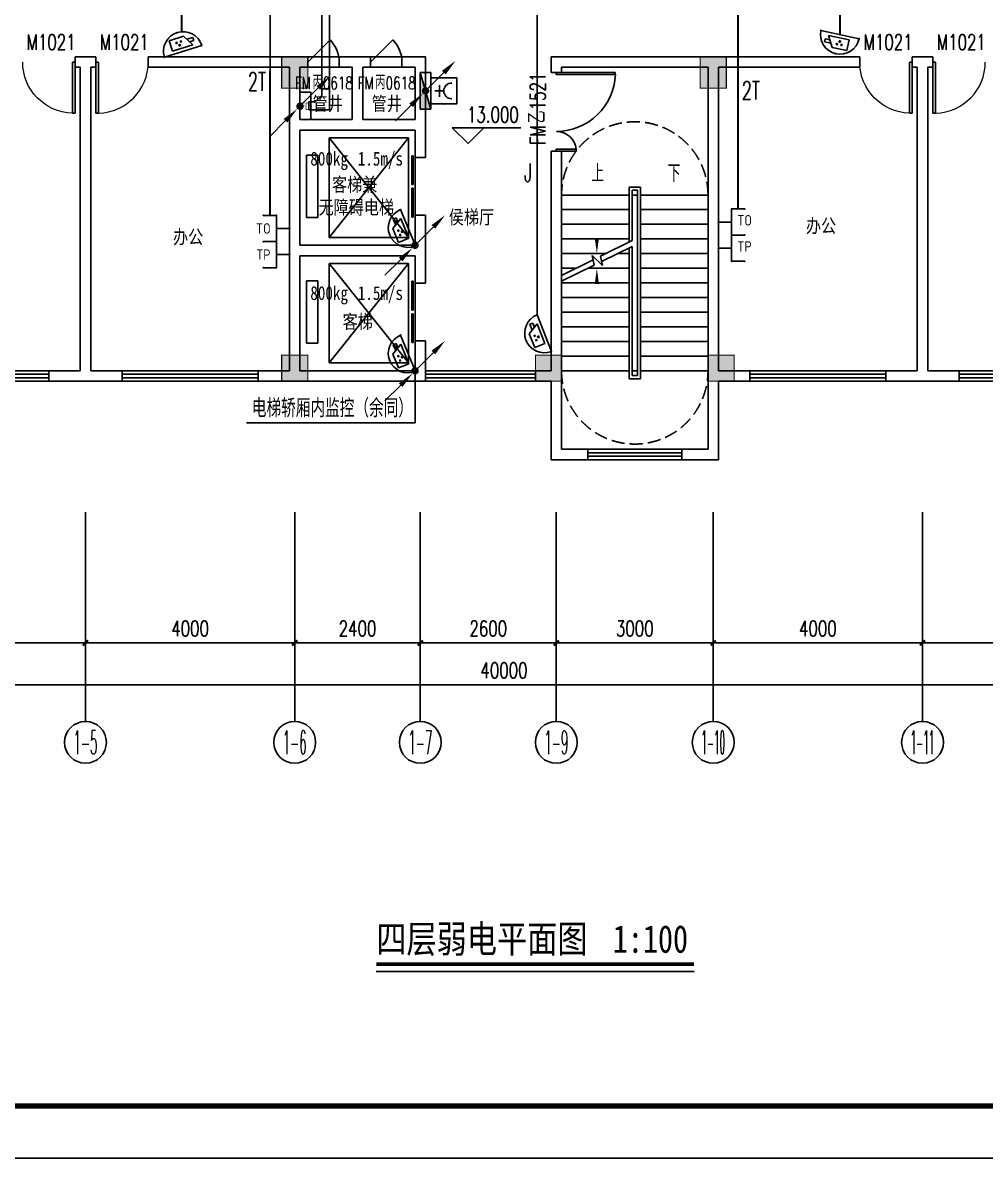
# Model space of a CAD drawing. Extents: x -6243262 to 3079315, y -2914302 to 172723.
# Drawn here: x -5650881 to -5632481, y -799772 to -778071 of the extents above; entities that cross this region are included whole.
import ezdxf
from ezdxf.enums import TextEntityAlignment as Align

# ---------------------------------------------------------------- set-up
doc = ezdxf.new("R2010")
doc.units = 0
doc.header["$LTSCALE"] = 1000
doc.linetypes.add('DASH', pattern=[0.35, 0.25, -0.1])
for name, color, linetype in [('0-柱网', 2, 'Continuous'), ('A-ANNO-IDEN', 3, 'Continuous'), ('A-DOOR', 141, 'Continuous'), ('A-FLOR-EVTR', 2, 'Continuous'), ('AXIS', 3, 'Continuous'), ('AXIS_TEXT', 7, 'Continuous'), ('CABLETRAY', 4, 'Continuous'), ('DIM_ELEV', 3, 'Continuous'), ('DIM_SYMB', 3, 'Continuous'), ('DOOR_FIRE', 4, 'Continuous'), ('DOOR_FIRE_TEXT', 7, 'Continuous'), ('EQUIP-安防', 3, 'Continuous'), ('EQUIP-消防', 3, 'Continuous'), ('EQUIP-通讯', 3, 'Continuous'), ('EQUIP_消火栓', 7, 'Continuous'), ('LWIRE', 4, 'Continuous'), ('PUB_TEXT', 7, 'Continuous'), ('PUB_TITLE', 4, 'Continuous'), ('STAIR', 2, 'Continuous'), ('TEL_LEAD', 3, 'Continuous'), ('TEL_TEXT', 7, 'Continuous'), ('WALL', 9, 'Continuous'), ('WINDOW', 4, 'Continuous'), ('WINDOW_TEXT', 7, 'Continuous'), ('WIRE-通讯', 4, 'Continuous')]:
    doc.layers.add(name, color=color, linetype=linetype)
doc.styles.add('-宋体', font='', dxfattribs={"width": 0.8})
doc.styles.add('_TCH_AXIS', font='COMPLEX', dxfattribs={"bigfont": 'GBCBIG'})
doc.styles.add('_TCH_DIM', font='SIMPLEX', dxfattribs={"bigfont": 'GBCBIG'})
doc.styles.add('_TCH_DIM_T3', font='SIMPLEX', dxfattribs={"width": 0.705882, "bigfont": 'GBCBIG'})
doc.styles.add('_TCH_WINDOW', font='SIMPLEX', dxfattribs={"height": 3.5, "bigfont": 'GBCBIG'})
doc.styles.add('_TEL_ATTDEF', font='gbenor', dxfattribs={"bigfont": 'gbcbig'})
doc.styles.add('_TEL_DIM', font='SIMPLEX', dxfattribs={"width": 0.8, "height": 3.5, "bigfont": 'HZTXT'})
doc.styles.add('COMPLEX', font='COMPLEX')
doc.styles.get("Standard").update_dxf_attribs({"font": 'gbenor.shx', "bigfont": 'gbcbig.shx'})
doc.styles.get('-宋体').set_extended_font_data('SimSun')
doc.dimstyles.new('_TCH_ARCH&&100', dxfattribs={"dimtxt": 297.5, "dimasz": 100, "dimexe": 250, "dimexo": 300, "dimgap": 126.25, "dimtad": 1, "dimdec": 0, "dimzin": 0, "dimdsep": 46, "dimtxsty": '_TCH_DIM_T3', "dimblk": 'ARCHTICK', "dimcen": 0.09, "dimclrt": 7, "dimazin": 2, "dimtfac": 1, "dimtdec": 0, "dimtix": 1, "dimtmove": 2, "dimatfit": 3, "dimfxl": 0, "dimtolj": 1, "dimtzin": 0, "dimarcsym": 0})

# ---------------------------------------------------------------- blocks, each defined once
blk = doc.blocks.new('1#柱网')
at = {"layer": '0-柱网'}
for points in [[(509855, 85967), (509855, 85367), (510355, 85367), (510355, 85967)], [(517855, 85967), (517855, 85367), (518355, 85367), (518355, 85967)], [(509855, 80267), (509855, 79767), (510355, 79767), (510355, 80267)], [(514705, 80267), (514705, 79767), (515205, 79767), (515205, 80267)], [(518005, 80267), (518005, 79767), (518505, 79767), (518505, 80267)]]:
    blk.add_hatch(color=0, dxfattribs=at).paths.add_polyline_path(points)
at = {"layer": '0-柱网', "color": 0, "const_width": 20}
for points in [[(509855, 85967), (509855, 85367), (510355, 85367), (510355, 85967), (509855, 85967)], [(517855, 85967), (517855, 85367), (518355, 85367), (518355, 85967), (517855, 85967)], [(509855, 80267), (509855, 79767), (510355, 79767), (510355, 80267), (509855, 80267)], [(514705, 80267), (514705, 79767), (515205, 79767), (515205, 80267), (514705, 80267)], [(518005, 80267), (518005, 79767), (518505, 79767), (518505, 80267), (518005, 80267)]]:
    blk.add_lwpolyline(points, dxfattribs=at)
blk = doc.blocks.new('$WINLIB2D$00000001')
at = {"color": 0}
for points in [[(-0.5, 0.5), (-0.5, -0.5)], [(-0.5, 0.5), (0.5, 0.5)], [(0.5, -0.5), (0.5, 0.5)], [(0.5, 0.1667), (-0.5, 0.1667)], [(0.5, -0.1667), (-0.5, -0.1667)], [(-0.5, -0.5), (0.5, -0.5)]]:
    blk.add_lwpolyline(points, dxfattribs=at)
blk = doc.blocks.new('$DorLib2D$00000001')
at = {"color": 0}
for p, q in [((0.45, 0.975), (0.5, 0.975)), ((0.45, 0), (0.45, 0.975)), ((0.5, 0), (0.5, 0.975)), ((0.5, 0), (0.45, 0))]:
    blk.add_line(p, q, dxfattribs=at)
at = {"color": 0, "lineweight": 13}
blk.add_arc((0.475, 0), 0.975, 91.4693, 180, dxfattribs=at)
blk = doc.blocks.new('$DORLIB2D$00000127')
at = {"color": 0}
for points in [[(-0.533, 0.795), (-0.533, 0.69)], [(-0.033, 0.795), (-0.533, 0.795)], [(-0.033, 0.795), (-0.033, 0.69)], [(0.533, 0.795), (0.033, 0.795)], [(0.033, 0.795), (0.033, 0.69)], [(0.533, 0.795), (0.533, 0.69)], [(-0.033, 0.69), (-0.533, 0.69)], [(0.533, 0.69), (0.033, 0.69)], [(0.5, 0.5), (-0.5, 0.5)]]:
    blk.add_lwpolyline(points, dxfattribs=at)
blk = doc.blocks.new('$DorLib2D$00000114')
at = {"color": 0}
blk.add_line((0.5, 0), (-0.207, 0.707), dxfattribs=at)
blk.add_arc((0.5, 0), 1, 135, 180, dxfattribs=at)
blk = doc.blocks.new('$DorLib2D$00000225')
at = {"color": 0}
for p, q in [((0.475, -0.001), (0.475, 0.752)), ((0.475, 0.752), (0.5, 0.752)), ((0.5, -0.001), (0.5, 0.752)), ((-0.5, 0), (-0.5, 0.252)), ((-0.475, 0.252), (-0.5, 0.252)), ((-0.475, 0), (-0.475, 0.252)), ((-0.475, 0), (-0.5, 0)), ((0.475, -0.001), (0.5, -0.001))]:
    blk.add_line(p, q, dxfattribs=at)
for centre, radius, start, end in [((0.505, -0.002), 0.755, 92.2493, 179.7238), ((-0.501, 0.003), 0.251, 359.7899, 84.0974)]:
    blk.add_arc(centre, radius, start, end, dxfattribs=at)
blk = doc.blocks.new('_ArchTick')
at = {"color": 0, "linetype": 'ByBlock', "const_width": 0.4}
blk.add_lwpolyline([(-0.5, -0.5), (0.5, 0.5)], dxfattribs=at)
blk = doc.blocks.new('*D153')
at = {"layer": 'AXIS', "color": 0, "lineweight": -2, "transparency": 16777216}
for p, q in [((1475895, -788352), (1475895, -791602)), ((1515895, -788352), (1515895, -791602)), ((1475895, -791352), (1515895, -791352))]:
    blk.add_line(p, q, dxfattribs=at)
at = {"layer": 'Defpoints', "color": 0, "transparency": 16777216}
for p in [(1475895, -788052), (1515895, -788052), (1515895, -791352)]:
    blk.add_point(p, dxfattribs=at)
at = {"layer": 'AXIS', "color": 0, "lineweight": -2, "transparency": 16777216, "xscale": 100, "yscale": 100, "zscale": 100, "rotation": 180}
blk.add_blockref('_ArchTick', (1475895, -791352), dxfattribs=at)
at = {"layer": 'AXIS', "color": 0, "lineweight": -2, "transparency": 16777216, "xscale": 100, "yscale": 100, "zscale": 100}
blk.add_blockref('_ArchTick', (1515895, -791352), dxfattribs=at)
at = {"layer": 'AXIS', "color": 7, "transparency": 16777216, "insert": (1495895, -791077), "char_height": 297.5, "attachment_point": 5, "style": '_TCH_DIM_T3'}
blk.add_mtext('\\A1;40000', dxfattribs=at)
blk = doc.blocks.new('*D156')
at = {"layer": 'AXIS', "color": 0, "lineweight": -2, "transparency": 16777216}
for p, q in [((1503895, -788352), (1503895, -790802)), ((1507895, -788352), (1507895, -790802)), ((1503895, -790552), (1507895, -790552))]:
    blk.add_line(p, q, dxfattribs=at)
at = {"layer": 'Defpoints', "color": 0, "transparency": 16777216}
for p in [(1503895, -788052), (1507895, -788052), (1507895, -790552)]:
    blk.add_point(p, dxfattribs=at)
at = {"layer": 'AXIS', "color": 0, "lineweight": -2, "transparency": 16777216, "xscale": 100, "yscale": 100, "zscale": 100, "rotation": 180}
blk.add_blockref('_ArchTick', (1503895, -790552), dxfattribs=at)
at = {"layer": 'AXIS', "color": 0, "lineweight": -2, "transparency": 16777216, "xscale": 100, "yscale": 100, "zscale": 100}
blk.add_blockref('_ArchTick', (1507895, -790552), dxfattribs=at)
at = {"layer": 'AXIS', "color": 7, "transparency": 16777216, "insert": (1505895, -790277), "char_height": 297.5, "attachment_point": 5, "style": '_TCH_DIM_T3'}
blk.add_mtext('\\A1;4000', dxfattribs=at)
blk = doc.blocks.new('*D157')
at = {"layer": 'AXIS', "color": 0, "lineweight": -2, "transparency": 16777216}
for p, q in [((1499895, -788352), (1499895, -790802)), ((1503895, -788352), (1503895, -790802)), ((1499895, -790552), (1503895, -790552))]:
    blk.add_line(p, q, dxfattribs=at)
at = {"layer": 'Defpoints', "color": 0, "transparency": 16777216}
for p in [(1499895, -788052), (1503895, -788052), (1503895, -790552)]:
    blk.add_point(p, dxfattribs=at)
at = {"layer": 'AXIS', "color": 0, "lineweight": -2, "transparency": 16777216, "xscale": 100, "yscale": 100, "zscale": 100, "rotation": 180}
blk.add_blockref('_ArchTick', (1499895, -790552), dxfattribs=at)
at = {"layer": 'AXIS', "color": 0, "lineweight": -2, "transparency": 16777216, "xscale": 100, "yscale": 100, "zscale": 100}
blk.add_blockref('_ArchTick', (1503895, -790552), dxfattribs=at)
at = {"layer": 'AXIS', "color": 7, "transparency": 16777216, "insert": (1501895, -790277), "char_height": 297.5, "attachment_point": 5, "style": '_TCH_DIM_T3'}
blk.add_mtext('\\A1;4000', dxfattribs=at)
blk = doc.blocks.new('*D158')
at = {"layer": 'AXIS', "color": 0, "lineweight": -2, "transparency": 16777216}
for p, q in [((1496895, -788352), (1496895, -790802)), ((1499895, -788352), (1499895, -790802)), ((1496895, -790552), (1499895, -790552))]:
    blk.add_line(p, q, dxfattribs=at)
at = {"layer": 'Defpoints', "color": 0, "transparency": 16777216}
for p in [(1496895, -788052), (1499895, -788052), (1499895, -790552)]:
    blk.add_point(p, dxfattribs=at)
at = {"layer": 'AXIS', "color": 0, "lineweight": -2, "transparency": 16777216, "xscale": 100, "yscale": 100, "zscale": 100, "rotation": 180}
blk.add_blockref('_ArchTick', (1496895, -790552), dxfattribs=at)
at = {"layer": 'AXIS', "color": 0, "lineweight": -2, "transparency": 16777216, "xscale": 100, "yscale": 100, "zscale": 100}
blk.add_blockref('_ArchTick', (1499895, -790552), dxfattribs=at)
at = {"layer": 'AXIS', "color": 7, "transparency": 16777216, "insert": (1498395, -790277), "char_height": 297.5, "attachment_point": 5, "style": '_TCH_DIM_T3'}
blk.add_mtext('\\A1;3000', dxfattribs=at)
blk = doc.blocks.new('*D159')
at = {"layer": 'AXIS', "color": 0, "lineweight": -2, "transparency": 16777216}
for p, q in [((1494295, -788352), (1494295, -790802)), ((1496895, -788352), (1496895, -790802)), ((1494295, -790552), (1496895, -790552))]:
    blk.add_line(p, q, dxfattribs=at)
at = {"layer": 'Defpoints', "color": 0, "transparency": 16777216}
for p in [(1494295, -788052), (1496895, -788052), (1496895, -790552)]:
    blk.add_point(p, dxfattribs=at)
at = {"layer": 'AXIS', "color": 0, "lineweight": -2, "transparency": 16777216, "xscale": 100, "yscale": 100, "zscale": 100, "rotation": 180}
blk.add_blockref('_ArchTick', (1494295, -790552), dxfattribs=at)
at = {"layer": 'AXIS', "color": 0, "lineweight": -2, "transparency": 16777216, "xscale": 100, "yscale": 100, "zscale": 100}
blk.add_blockref('_ArchTick', (1496895, -790552), dxfattribs=at)
at = {"layer": 'AXIS', "color": 7, "transparency": 16777216, "insert": (1495595, -790277), "char_height": 297.5, "attachment_point": 5, "style": '_TCH_DIM_T3'}
blk.add_mtext('\\A1;2600', dxfattribs=at)
blk = doc.blocks.new('*D160')
at = {"layer": 'AXIS', "color": 0, "lineweight": -2, "transparency": 16777216}
for p, q in [((1491895, -788352), (1491895, -790802)), ((1494295, -788352), (1494295, -790802)), ((1491895, -790552), (1494295, -790552))]:
    blk.add_line(p, q, dxfattribs=at)
at = {"layer": 'Defpoints', "color": 0, "transparency": 16777216}
for p in [(1491895, -788052), (1494295, -788052), (1494295, -790552)]:
    blk.add_point(p, dxfattribs=at)
at = {"layer": 'AXIS', "color": 0, "lineweight": -2, "transparency": 16777216, "xscale": 100, "yscale": 100, "zscale": 100, "rotation": 180}
blk.add_blockref('_ArchTick', (1491895, -790552), dxfattribs=at)
at = {"layer": 'AXIS', "color": 0, "lineweight": -2, "transparency": 16777216, "xscale": 100, "yscale": 100, "zscale": 100}
blk.add_blockref('_ArchTick', (1494295, -790552), dxfattribs=at)
at = {"layer": 'AXIS', "color": 7, "transparency": 16777216, "insert": (1493095, -790277), "char_height": 297.5, "attachment_point": 5, "style": '_TCH_DIM_T3'}
blk.add_mtext('\\A1;2400', dxfattribs=at)
blk = doc.blocks.new('*D161')
at = {"layer": 'AXIS', "color": 0, "lineweight": -2, "transparency": 16777216}
for p, q in [((1487895, -788352), (1487895, -790802)), ((1491895, -788352), (1491895, -790802)), ((1487895, -790552), (1491895, -790552))]:
    blk.add_line(p, q, dxfattribs=at)
at = {"layer": 'Defpoints', "color": 0, "transparency": 16777216}
for p in [(1487895, -788052), (1491895, -788052), (1491895, -790552)]:
    blk.add_point(p, dxfattribs=at)
at = {"layer": 'AXIS', "color": 0, "lineweight": -2, "transparency": 16777216, "xscale": 100, "yscale": 100, "zscale": 100, "rotation": 180}
blk.add_blockref('_ArchTick', (1487895, -790552), dxfattribs=at)
at = {"layer": 'AXIS', "color": 0, "lineweight": -2, "transparency": 16777216, "xscale": 100, "yscale": 100, "zscale": 100}
blk.add_blockref('_ArchTick', (1491895, -790552), dxfattribs=at)
at = {"layer": 'AXIS', "color": 7, "transparency": 16777216, "insert": (1489895, -790277), "char_height": 297.5, "attachment_point": 5, "style": '_TCH_DIM_T3'}
blk.add_mtext('\\A1;4000', dxfattribs=at)
blk = doc.blocks.new('*D162')
at = {"layer": 'AXIS', "color": 0, "lineweight": -2, "transparency": 16777216}
for p, q in [((1483895, -788352), (1483895, -790802)), ((1487895, -788352), (1487895, -790802)), ((1483895, -790552), (1487895, -790552))]:
    blk.add_line(p, q, dxfattribs=at)
at = {"layer": 'Defpoints', "color": 0, "transparency": 16777216}
for p in [(1483895, -788052), (1487895, -788052), (1487895, -790552)]:
    blk.add_point(p, dxfattribs=at)
at = {"layer": 'AXIS', "color": 0, "lineweight": -2, "transparency": 16777216, "xscale": 100, "yscale": 100, "zscale": 100, "rotation": 180}
blk.add_blockref('_ArchTick', (1483895, -790552), dxfattribs=at)
at = {"layer": 'AXIS', "color": 0, "lineweight": -2, "transparency": 16777216, "xscale": 100, "yscale": 100, "zscale": 100}
blk.add_blockref('_ArchTick', (1487895, -790552), dxfattribs=at)
at = {"layer": 'AXIS', "color": 7, "transparency": 16777216, "insert": (1485895, -790277), "char_height": 297.5, "attachment_point": 5, "style": '_TCH_DIM_T3'}
blk.add_mtext('\\A1;4000', dxfattribs=at)
blk = doc.blocks.new('_AXISO')
at = {"color": 0}
blk.add_circle((0, 0), 0.5, dxfattribs=at)
at = {"layer": 'AXIS_TEXT', "color": 0, "style": 'COMPLEX', "width": 1.041667}
blk.add_attdef('A', text='', height=0.56, dxfattribs=at).set_placement((-0.25, -0.28), (0.25, -0.28), align=Align.FIT)
blk = doc.blocks.new('$equip$00001847')
for p, q in [((-0.5, 0.499), (-0.5, 0.999)), ((0.5, 0.999), (0.5, 0.499)), ((0.5, 0.499), (-0.5, 0.499)), ((0, 0.5), (0, 0))]:
    blk.add_line(p, q)
for p in [(-0.5, 0.999), (0.5, 0.999), (-0.5, 0.499), (0.5, 0.499), (0, 0)]:
    blk.add_point(p)
at = {"color": 7, "style": '_TEL_DIM'}
blk.add_attdef('$TEXT$', text='', height=0.4, dxfattribs=at).set_placement((0, 0.999), align=Align.MIDDLE_CENTER)
at = {"color": 7, "style": '_TEL_DIM', "flags": 1}
blk.add_attdef('A', text='', height=0.00002, dxfattribs=at).set_placement((0, 0), align=Align.MIDDLE_CENTER)
blk = doc.blocks.new('$equip$00001867')
for p, q in [((-0.5, 0.499), (-0.5, 0.999)), ((0.5, 0.999), (0.5, 0.499)), ((0.5, 0.499), (-0.5, 0.499)), ((0, 0.5), (0, 0))]:
    blk.add_line(p, q)
for p in [(-0.5, 0.999), (0.5, 0.999), (-0.5, 0.499), (0.5, 0.499), (0, 0)]:
    blk.add_point(p)
at = {"color": 7, "style": '_TEL_DIM'}
blk.add_attdef('$TEXT$', text='', height=0.4, dxfattribs=at).set_placement((0, 0.999), align=Align.MIDDLE_CENTER)
at = {"color": 7, "style": '_TEL_DIM', "flags": 1}
blk.add_attdef('A', text='', height=0.00002, dxfattribs=at).set_placement((0, 0), align=Align.MIDDLE_CENTER)
blk = doc.blocks.new('$equip$00002353')
for p, q in [((0.75, 0), (-0.75, 0)), ((-0.517, -0.393), (-0.517, -0.273)), ((-0.517, -0.273), (-0.341, -0.273)), ((-0.517, -0.393), (-0.273, -0.393)), ((-0.427, -0.123), (0.383, -0.123)), ((-0.427, -0.123), (-0.187, -0.543)), ((0.383, -0.123), (0.383, -0.543)), ((0.383, -0.543), (-0.187, -0.543))]:
    blk.add_line(p, q)
at = {"const_width": 0.04}
for points in [[(-0.75, 0), (-0.779, 0)], [(0.75, 0), (0.779, 0)]]:
    blk.add_lwpolyline(points, dxfattribs=at)
blk.add_lwpolyline([(0.75, 0, -1), (-0.75, 0), (0.75, 0), (0.75, 0, -1), (-0.75, 0, -1.517539)], format="xyb", dxfattribs=at)
for centre, radius in [((-0.038, -0.38), 0.024), ((0.052, -0.26), 0.03), ((0.142, -0.38), 0.024)]:
    blk.add_circle(centre, radius)
blk.add_arc((0, 0), 0.75, 180, 0)
for p in [(-0.75, 0), (0, 0), (0.75, 0), (0, -0.75)]:
    blk.add_point(p)
for points in [[(-0.059, -0.368), (-0.017, -0.368), (-0.062, -0.38), (-0.014, -0.38)], [(-0.059, -0.392), (-0.017, -0.392), (-0.062, -0.38), (-0.014, -0.38)], [(-0.05, -0.359), (-0.026, -0.359), (-0.059, -0.368), (-0.017, -0.368)], [(-0.05, -0.401), (-0.026, -0.401), (-0.059, -0.392), (-0.017, -0.392)], [(-0.038, -0.356), (-0.038, -0.356), (-0.05, -0.359), (-0.026, -0.359)], [(-0.038, -0.404), (-0.038, -0.404), (-0.05, -0.401), (-0.026, -0.401)], [(0.026, -0.245), (0.078, -0.245), (0.022, -0.26), (0.082, -0.26)], [(0.026, -0.275), (0.078, -0.275), (0.022, -0.26), (0.082, -0.26)], [(0.037, -0.234), (0.067, -0.234), (0.026, -0.245), (0.078, -0.245)], [(0.037, -0.286), (0.067, -0.286), (0.026, -0.275), (0.078, -0.275)], [(0.052, -0.23), (0.052, -0.23), (0.037, -0.234), (0.067, -0.234)], [(0.052, -0.29), (0.052, -0.29), (0.037, -0.286), (0.067, -0.286)], [(0.121, -0.368), (0.163, -0.368), (0.118, -0.38), (0.166, -0.38)], [(0.121, -0.392), (0.163, -0.392), (0.118, -0.38), (0.166, -0.38)], [(0.13, -0.359), (0.154, -0.359), (0.121, -0.368), (0.163, -0.368)], [(0.13, -0.401), (0.154, -0.401), (0.121, -0.392), (0.163, -0.392)], [(0.142, -0.356), (0.142, -0.356), (0.13, -0.359), (0.154, -0.359)], [(0.142, -0.404), (0.142, -0.404), (0.13, -0.401), (0.154, -0.401)]]:
    blk.add_solid(points)
at = {"color": 7, "style": '_TEL_DIM', "flags": 1}
blk.add_attdef('A', text='', height=0.00002, dxfattribs=at).set_placement((0, 0), align=Align.MIDDLE_CENTER)
blk = doc.blocks.new('$equip$00002555')
for p, q in [((-0.75, 0.3), (-0.75, -0.3)), ((0.75, 0.3), (-0.75, 0.3)), ((0.75, -0.3), (0.75, 0.3)), ((-0.75, -0.3), (0.75, -0.3))]:
    blk.add_line(p, q)
at = {"const_width": 0.04}
blk.add_lwpolyline([(-0.75, 0.3), (-0.75, -0.3), (0.75, -0.3), (0.75, 0.3), (-0.75, 0.3), (-0.75, -0.3)], dxfattribs=at)
for p in [(-0.75, 0), (0, 0.3), (0.75, 0), (0, -0.3)]:
    blk.add_point(p)
at = {"color": 7, "style": '_TEL_DIM'}
blk.add_attdef('$TEXT$', text='', height=0.4, dxfattribs=at).set_placement((-0.018, 0.002), align=Align.MIDDLE_CENTER)
at = {"color": 7, "style": '_TEL_DIM', "flags": 1}
blk.add_attdef('A', text='', height=0.00002, dxfattribs=at).set_placement((0, 0), align=Align.MIDDLE_CENTER)
blk = doc.blocks.new('$TelecSys$00000079')
for p, q in [((0.7, 0.7), (0, 0)), ((0.104, 0.104), (0.104, 0.104)), ((-0.104, -0.104), (-0.104, -0.104))]:
    blk.add_line(p, q)
at = {"const_width": 0.142}
blk.add_lwpolyline([(-0.071, 0, 1), (0.071, 0, 1)], format="xyb", close=True, dxfattribs=at)
blk.add_solid([(0.63, 0.77), (0.77, 0.63), (1.15, 1.15)])
at = {"width": 0.8, "flags": 9}
blk.add_attdef('A', (0, 0), '', height=0.00002, dxfattribs=at)
blk = doc.blocks.new('$TelecSys$00000081')
for p, q in [((0.104, 0.104), (0.104, 0.104)), ((-0.104, -0.104), (-0.104, -0.104)), ((-1.15, -1.15), (-0.55, -0.55))]:
    blk.add_line(p, q)
at = {"const_width": 0.142}
blk.add_lwpolyline([(0.071, 0, 1), (-0.071, 0, 1)], format="xyb", close=True, dxfattribs=at)
blk.add_solid([(-0.62, -0.48), (-0.48, -0.62), (-0.1, -0.1)])
at = {"width": 0.8, "flags": 9}
blk.add_attdef('A', (0, 0), '', height=0.00002, rotation=180, dxfattribs=at)
blk = doc.blocks.new('$equip$00002656')
for p, q in [((-0.5, 1), (-0.5, 0)), ((0.5, 1), (-0.5, 1)), ((0.5, 0), (0.5, 1)), ((0, 0.5), (0, 0.15)), ((-0.5, 0), (0.5, 0)), ((-0.219, 0.331), (0.222, 0.331))]:
    blk.add_line(p, q)
at = {"const_width": 0.04}
blk.add_lwpolyline([(-0.5, 1), (0.5, 1), (0.5, 0), (-0.5, 0), (-0.5, 1), (0.5, 1)], dxfattribs=at)
blk.add_arc((0, 0.8), 0.3, 180, 0)
for p in [(0, 1), (-0.5, 0.5), (0.5, 0.5), (0, 0)]:
    blk.add_point(p)
at = {"color": 7, "flags": 1}
for tag, height, p in [('B', 0.4, (0.762, 0.292)), ('A', 0.00002, (0, 0))]:
    blk.add_attdef(tag, text='', height=height, dxfattribs=at).set_placement(p, align=Align.MIDDLE_CENTER)
blk = doc.blocks.new('$TwtSys$00000434')
for p, q in [((-0.5, 0.5), (-0.5, -0.5)), ((-0.5, -0.5), (0.5, 0.5)), ((0.5, 0.5), (-0.5, 0.5)), ((0.5, -0.5), (0.5, 0.5)), ((-0.5, -0.5), (0.5, -0.5))]:
    blk.add_line(p, q)
blk.add_solid([(0.5, -0.5), (0.5, 0.5), (-0.5, -0.5)])
blk = doc.blocks.new('44')
at = {"color": 8, "linetype": 'DASH'}
for centre, start, end in [((1498395.1, -781992.2), 359.99993, 180.00007), ((1498395.1, -785352.2), 179.99993, 0.00007)]:
    blk.add_arc(centre, 1400, start, end, dxfattribs=at)
at = {"layer": 'A-FLOR-EVTR', "color": 8, "ltscale": 0.5}
for p, q in [((1494070.1, -780902.2), (1492550.1, -780902.2)), ((1492550.1, -780902.2), (1492550.1, -782802.2)), ((1492550.1, -782802.2), (1494070.1, -780902.2)), ((1494070.1, -782802.2), (1492550.1, -780902.2)), ((1494070.1, -782802.2), (1494070.1, -780902.2)), ((1492335.1, -781232.2), (1492120.1, -781232.2)), ((1492120.1, -781232.2), (1492120.1, -782422.2)), ((1492335.1, -782422.2), (1492335.1, -781232.2)), ((1492120.1, -782422.2), (1492335.1, -782422.2)), ((1492550.1, -782802.2), (1494070.1, -782802.2)), ((1494070.1, -783302.2), (1492550.1, -783302.2)), ((1492550.1, -783302.2), (1492550.1, -785202.2)), ((1492550.1, -785202.2), (1494070.1, -783302.2)), ((1494070.1, -785202.2), (1492550.1, -783302.2)), ((1494070.1, -785202.2), (1494070.1, -783302.2)), ((1492335.1, -783632.2), (1492120.1, -783632.2)), ((1492120.1, -783632.2), (1492120.1, -784822.2)), ((1492335.1, -784822.2), (1492335.1, -783632.2)), ((1492120.1, -784822.2), (1492335.1, -784822.2)), ((1492550.1, -785202.2), (1494070.1, -785202.2))]:
    blk.add_line(p, q, dxfattribs=at)
at = {"layer": 'AXIS', "color": 8}
for p, q in [((1487895.1, -788052.2), (1487895.1, -792052.2)), ((1491895.1, -788052.2), (1491895.1, -792052.2)), ((1494295.1, -788052.2), (1494295.1, -792052.2)), ((1496895.1, -788052.2), (1496895.1, -792052.2)), ((1499895.1, -788052.2), (1499895.1, -792052.2)), ((1503895.1, -788052.2), (1503895.1, -792052.2))]:
    blk.add_line(p, q, dxfattribs=at)
at = {"layer": 'DIM_ELEV', "color": 8}
for p, q in [((1495207.5, -781010.6), (1494907.5, -780710.6)), ((1494907.5, -780710.6), (1496217.3, -780710.6)), ((1495207.5, -781010.6), (1495507.5, -780710.6))]:
    blk.add_line(p, q, dxfattribs=at)
at = {"layer": 'DIM_SYMB', "color": 8}
for points in [[(1497670.1, -781852.2, 0, 0, 0), (1497670.1, -783112.2, 0, 80, 0), (1497670.1, -782812.2, 0, 0, 0)], [(1499120.1, -781852.2, 0, 0, 0), (1499120.1, -786102.2, 0, 0, 0), (1497670.1, -786102.2, 0, 0, 0), (1497670.1, -783392.2, 0, 80, 0), (1497670.1, -783692.2, 0, 0, 0)]]:
    blk.add_lwpolyline(points, format="xyseb", dxfattribs=at)
at = {"layer": 'STAIR', "color": 8}
for p, q in [((1498505.1, -781842.2), (1498285.1, -781842.2)), ((1498285.1, -781842.2), (1498285.1, -782893.9)), ((1498445.1, -781902.2), (1498345.1, -781902.2)), ((1498345.1, -781902.2), (1498345.1, -782864.4)), ((1498445.1, -785442.2), (1498445.1, -781902.2)), ((1498505.1, -785502.2), (1498505.1, -781842.2)), ((1496995.1, -781992.2), (1496995.1, -783528.5)), ((1498285.1, -781992.2), (1496995.1, -781992.2)), ((1498345.1, -781992.2), (1498345.1, -782864.4)), ((1498345.1, -781992.2), (1498445.1, -781992.2)), ((1498445.1, -785352.2), (1498445.1, -781992.2)), ((1498505.1, -781992.2), (1499795.1, -781992.2)), ((1499795.1, -785352.2), (1499795.1, -781992.2)), ((1498285.1, -782272.2), (1496995.1, -782272.2)), ((1498505.1, -782272.2), (1499795.1, -782272.2)), ((1498285.1, -782552.2), (1496995.1, -782552.2)), ((1498505.1, -782552.2), (1499795.1, -782552.2)), ((1498285.1, -782832.2), (1496995.1, -782832.2)), ((1498345.1, -782864.4), (1497740.7, -783161.8)), ((1498345.1, -782975.9), (1497760.8, -783263.3)), ((1498345.1, -782975.9), (1498345.1, -785352.2)), ((1498345.1, -782975.9), (1498345.1, -785442.2)), ((1498505.1, -782832.2), (1499795.1, -782832.2)), ((1497841.4, -783112.2), (1496995.1, -783112.2)), ((1497775.3, -783336.8), (1497581.2, -783150.6)), ((1497581.2, -783150.6), (1497617.5, -783333.8)), ((1497740.7, -783161.8), (1497775.3, -783336.8)), ((1498285.1, -783112.2), (1498068, -783112.2)), ((1498285.1, -783005.4), (1498285.1, -785502.2)), ((1498505.1, -783112.2), (1499795.1, -783112.2)), ((1497597.4, -783232.3), (1496995.1, -783528.5)), ((1497617.5, -783333.8), (1496995.1, -783640)), ((1497272.3, -783392.2), (1496995.1, -783392.2)), ((1498285.1, -783392.2), (1497498.8, -783392.2)), ((1498505.1, -783392.2), (1499795.1, -783392.2)), ((1496995.1, -783640), (1496995.1, -785352.2)), ((1498285.1, -783672.2), (1496995.1, -783672.2)), ((1498505.1, -783672.2), (1499795.1, -783672.2)), ((1498285.1, -783952.2), (1496995.1, -783952.2)), ((1498505.1, -783952.2), (1499795.1, -783952.2)), ((1498285.1, -784232.2), (1496995.1, -784232.2)), ((1498505.1, -784232.2), (1499795.1, -784232.2)), ((1498285.1, -784512.2), (1496995.1, -784512.2)), ((1498505.1, -784512.2), (1499795.1, -784512.2)), ((1498285.1, -784792.2), (1496995.1, -784792.2)), ((1498505.1, -784792.2), (1499795.1, -784792.2)), ((1498285.1, -785072.2), (1496995.1, -785072.2)), ((1498505.1, -785072.2), (1499795.1, -785072.2)), ((1498285.1, -785352.2), (1496995.1, -785352.2)), ((1496995.1, -785352.2), (1496995.1, -786852.2)), ((1498285.1, -785352.2), (1496995.1, -785352.2)), ((1498445.1, -785352.2), (1498345.1, -785352.2)), ((1498505.1, -785352.2), (1499795.1, -785352.2)), ((1499795.1, -785352.2), (1498505.1, -785352.2)), ((1499795.1, -786852.2), (1499795.1, -785352.2)), ((1498285.1, -785502.2), (1498505.1, -785502.2)), ((1498345.1, -785442.2), (1498445.1, -785442.2)), ((1496995.1, -786852.2), (1499795.1, -786852.2))]:
    blk.add_line(p, q, dxfattribs=at)
at = {"layer": 'WALL', "color": 8}
for p, q in [((1487895.1, -779352.2), (1487695.1, -779352.2)), ((1487695.1, -779352.2), (1487695.1, -779552.2)), ((1488095.1, -779352.2), (1487895.1, -779352.2)), ((1488095.1, -779552.2), (1488095.1, -779352.2)), ((1491895.1, -779352.2), (1489095.1, -779352.2)), ((1489095.1, -779352.2), (1489095.1, -779552.2)), ((1492145.1, -779352.2), (1491895.1, -779352.2)), ((1492145.1, -779552.2), (1492145.1, -779352.2)), ((1493095.1, -779352.2), (1492745.1, -779352.2)), ((1492745.1, -779352.2), (1492745.1, -779552.2)), ((1493345.1, -779352.2), (1493095.1, -779352.2)), ((1493345.1, -779552.2), (1493345.1, -779352.2)), ((1494395.1, -779352.2), (1493945.1, -779352.2)), ((1493945.1, -779352.2), (1493945.1, -779552.2)), ((1494395.1, -780652.2), (1494395.1, -779352.2)), ((1499895.1, -779352.2), (1496795.1, -779352.2)), ((1496795.1, -779352.2), (1496795.1, -779652.2)), ((1502695.1, -779352.2), (1499895.1, -779352.2)), ((1502695.1, -779552.2), (1502695.1, -779352.2)), ((1503895.1, -779352.2), (1503695.1, -779352.2)), ((1503695.1, -779352.2), (1503695.1, -779552.2)), ((1504095.1, -779352.2), (1503895.1, -779352.2)), ((1504095.1, -779552.2), (1504095.1, -779352.2)), ((1487695.1, -779552.2), (1487795.1, -779552.2)), ((1487795.1, -785352.2), (1487795.1, -779552.2)), ((1487995.1, -785352.2), (1487995.1, -779552.2)), ((1487995.1, -779552.2), (1488095.1, -779552.2)), ((1489095.1, -779552.2), (1491795.1, -779552.2)), ((1491795.1, -780652.2), (1491795.1, -779552.2)), ((1491995.1, -780552.2), (1491995.1, -779552.2)), ((1491995.1, -779552.2), (1492145.1, -779552.2)), ((1492745.1, -779552.2), (1492995.1, -779552.2)), ((1492995.1, -780552.2), (1492995.1, -779552.2)), ((1493195.1, -779552.2), (1493345.1, -779552.2)), ((1493195.1, -780552.2), (1493195.1, -779552.2)), ((1493945.1, -779552.2), (1494195.1, -779552.2)), ((1494195.1, -780552.2), (1494195.1, -779552.2)), ((1496795.1, -779652.2), (1496995.1, -779652.2)), ((1499795.1, -779552.2), (1496995.1, -779552.2)), ((1496995.1, -779652.2), (1496995.1, -779552.2)), ((1499795.1, -785452.2), (1499795.1, -779552.2)), ((1499995.1, -779552.2), (1502695.1, -779552.2)), ((1499995.1, -785352.2), (1499995.1, -779552.2)), ((1503695.1, -779552.2), (1503795.1, -779552.2)), ((1503795.1, -785352.2), (1503795.1, -779552.2)), ((1503995.1, -785352.2), (1503995.1, -779552.2)), ((1503995.1, -779552.2), (1504095.1, -779552.2)), ((1492995.1, -780552.2), (1491995.1, -780552.2)), ((1494195.1, -780552.2), (1493195.1, -780552.2)), ((1491795.1, -783052.2), (1491795.1, -780652.2)), ((1491995.1, -782952.2), (1491995.1, -780752.2)), ((1493095.1, -780752.2), (1491995.1, -780752.2)), ((1494195.1, -780752.2), (1493095.1, -780752.2)), ((1494195.1, -780752.2), (1494195.1, -781277.2)), ((1494395.1, -781277.2), (1494395.1, -780652.2)), ((1496995.1, -781152.2), (1496795.1, -781152.2)), ((1496795.1, -781152.2), (1496795.1, -785352.2)), ((1496995.1, -785452.2), (1496995.1, -781152.2)), ((1494195.1, -781277.2), (1494395.1, -781277.2)), ((1494395.1, -782377.2), (1494195.1, -782377.2)), ((1494195.1, -782377.2), (1494195.1, -782952.2)), ((1494395.1, -783052.2), (1494395.1, -782377.2)), ((1494195.1, -782952.2), (1491995.1, -782952.2)), ((1491795.1, -785352.2), (1491795.1, -783052.2)), ((1491995.1, -785352.2), (1491995.1, -783152.2)), ((1494195.1, -783152.2), (1491995.1, -783152.2)), ((1494195.1, -783152.2), (1494195.1, -783677.2)), ((1494395.1, -783677.2), (1494395.1, -783052.2)), ((1494195.1, -783677.2), (1494395.1, -783677.2)), ((1494395.1, -784777.2), (1494195.1, -784777.2)), ((1494195.1, -784777.2), (1494195.1, -785352.2)), ((1494395.1, -785352.2), (1494395.1, -784777.2)), ((1487795.1, -785352.2), (1487195.1, -785352.2)), ((1487195.1, -785352.2), (1487195.1, -785552.2)), ((1488595.1, -785352.2), (1487995.1, -785352.2)), ((1488595.1, -785552.2), (1488595.1, -785352.2)), ((1491795.1, -785352.2), (1491195.1, -785352.2)), ((1491195.1, -785352.2), (1491195.1, -785552.2)), ((1494195.1, -785352.2), (1491995.1, -785352.2)), ((1494395.1, -785552.2), (1494395.1, -785352.2)), ((1496795.1, -785352.2), (1496495.1, -785352.2)), ((1496495.1, -785352.2), (1496495.1, -785552.2)), ((1500595.1, -785352.2), (1499995.1, -785352.2)), ((1500595.1, -785552.2), (1500595.1, -785352.2)), ((1503795.1, -785352.2), (1503195.1, -785352.2)), ((1503195.1, -785352.2), (1503195.1, -785552.2)), ((1504595.1, -785352.2), (1503995.1, -785352.2)), ((1504595.1, -785552.2), (1504595.1, -785352.2)), ((1487195.1, -785552.2), (1487895.1, -785552.2)), ((1487895.1, -785552.2), (1488595.1, -785552.2)), ((1491195.1, -785552.2), (1491895.1, -785552.2)), ((1494295.1, -785552.2), (1491895.1, -785552.2)), ((1494295.1, -785552.2), (1494395.1, -785552.2)), ((1496495.1, -785552.2), (1496795.1, -785552.2)), ((1496795.1, -787052.2), (1496795.1, -785552.2)), ((1496995.1, -786852.2), (1496995.1, -785452.2)), ((1499795.1, -786852.2), (1499795.1, -785452.2)), ((1499995.1, -785552.2), (1500595.1, -785552.2)), ((1499995.1, -787052.2), (1499995.1, -785552.2)), ((1503195.1, -785552.2), (1503895.1, -785552.2)), ((1503895.1, -785552.2), (1504595.1, -785552.2)), ((1497495.1, -786852.2), (1496995.1, -786852.2)), ((1497495.1, -787052.2), (1497495.1, -786852.2)), ((1499795.1, -786852.2), (1499295.1, -786852.2)), ((1499295.1, -786852.2), (1499295.1, -787052.2)), ((1496795.1, -787052.2), (1497495.1, -787052.2)), ((1499295.1, -787052.2), (1499995.1, -787052.2))]:
    blk.add_line(p, q, dxfattribs=at)
at = {"layer": 'WINDOW', "color": 8}
for p, q in [((1492745.1, -779352.2), (1492145.1, -779352.2)), ((1493945.1, -779352.2), (1493345.1, -779352.2)), ((1492745.1, -779552.2), (1492145.1, -779552.2)), ((1493945.1, -779552.2), (1493345.1, -779552.2))]:
    blk.add_line(p, q, dxfattribs=at)
at = {"layer": '0-柱网', "color": 8}
blk.add_blockref('1#柱网', (981790.1, -865319.4), dxfattribs=at)
at = {"layer": 'A-DOOR', "color": 8, "xscale": 1100, "yscale": 200, "zscale": 200, "rotation": 90}
for p in [(1494295.1, -781827.2), (1494295.1, -784227.2)]:
    blk.add_blockref('$DORLIB2D$00000127', p, dxfattribs=at)
at = {"layer": 'AXIS', "color": 8}
ref = blk.add_blockref('_AXISO', (1487895.1, -792452.2), dxfattribs=dict(at, xscale=800, yscale=800, zscale=800))
ref.add_attrib('A', '1-5', dxfattribs={"layer": 'AXIS_TEXT', "color": 8, "height": 452.55, "style": '_TCH_AXIS', "width": 0.381818}).set_placement((1487668.8, -792678.5), (1488121.4, -792678.5), align=Align.FIT)
ref = blk.add_blockref('_AXISO', (1491895.1, -792452.2), dxfattribs=dict(at, xscale=800, yscale=800, zscale=800))
ref.add_attrib('A', '1-6', dxfattribs={"layer": 'AXIS_TEXT', "color": 8, "height": 452.55, "style": '_TCH_AXIS', "width": 0.381818}).set_placement((1491668.8, -792678.5), (1492121.4, -792678.5), align=Align.FIT)
ref = blk.add_blockref('_AXISO', (1494295.1, -792452.2), dxfattribs=dict(at, xscale=800, yscale=800, zscale=800))
ref.add_attrib('A', '1-7', dxfattribs={"layer": 'AXIS_TEXT', "color": 8, "height": 452.55, "style": '_TCH_AXIS', "width": 0.381818}).set_placement((1494068.8, -792678.5), (1494521.4, -792678.5), align=Align.FIT)
ref = blk.add_blockref('_AXISO', (1496895.1, -792452.2), dxfattribs=dict(at, xscale=800, yscale=800, zscale=800))
ref.add_attrib('A', '1-9', dxfattribs={"layer": 'AXIS_TEXT', "color": 8, "height": 452.55, "style": '_TCH_AXIS', "width": 0.381818}).set_placement((1496668.8, -792678.5), (1497121.4, -792678.5), align=Align.FIT)
ref = blk.add_blockref('_AXISO', (1499895.1, -792452.2), dxfattribs=dict(at, xscale=800, yscale=800, zscale=800))
ref.add_attrib('A', '1-10', dxfattribs={"layer": 'AXIS_TEXT', "color": 8, "height": 452.55, "style": '_TCH_AXIS', "width": 0.3}).set_placement((1499668.8, -792678.5), (1500121.4, -792678.5), align=Align.FIT)
ref = blk.add_blockref('_AXISO', (1503895.1, -792452.2), dxfattribs=dict(at, xscale=800, yscale=800, zscale=800))
ref.add_attrib('A', '1-11', dxfattribs={"layer": 'AXIS_TEXT', "color": 8, "height": 452.55, "style": '_TCH_AXIS', "width": 0.323077}).set_placement((1503668.8, -792678.5), (1504121.4, -792678.5), align=Align.FIT)
at = {"layer": 'DOOR_FIRE', "color": 8, "xscale": 1500, "yscale": -1500, "zscale": 200, "rotation": 90}
blk.add_blockref('$DorLib2D$00000225', (1496895.1, -780402.2), dxfattribs=at)
at = {"layer": 'WINDOW', "color": 8}
ref = blk.add_blockref('$DorLib2D$00000001', (1487195.1, -779452.2), dxfattribs=dict(at, xscale=-1000, yscale=1000, zscale=-1000, rotation=180))
ref.add_attrib('A', 'M1021', (1486770.1, -779221), dxfattribs={"layer": 'WINDOW_TEXT', "color": 8, "height": 297.5, "style": '_TCH_WINDOW', "width": 0.705882})
ref = blk.add_blockref('$DorLib2D$00000001', (1488595.1, -779452.2), dxfattribs=dict(at, xscale=1000, yscale=1000, zscale=1000, rotation=180))
ref.add_attrib('A', 'M1021', (1488170.1, -779221), dxfattribs={"layer": 'WINDOW_TEXT', "color": 8, "height": 297.5, "style": '_TCH_WINDOW', "width": 0.705882})
at = {"layer": 'WINDOW', "color": 8, "rotation": 180}
for name, p, xscale, yscale, zscale in [('$DorLib2D$00000114', (1492445.1, -779452.2), 600, -600, 600), ('$DorLib2D$00000114', (1493645.1, -779452.2), 600, -600, 600), ('$WINLIB2D$00000001', (1485895.1, -785452.2), -2600, -200, -2600), ('$WINLIB2D$00000001', (1489895.1, -785452.2), -2600, -200, -2600), ('$WINLIB2D$00000001', (1495445.1, -785452.2), -2099.999999992895, 200, -2099.999999992895), ('$WINLIB2D$00000001', (1501895.1, -785452.2), -2600, -200, -2600), ('$WINLIB2D$00000001', (1505895.1, -785452.2), -2600, 200, -2600), ('$WINLIB2D$00000001', (1498395.1, -786952.2), -1800, 200, -1800)]:
    blk.add_blockref(name, p, dxfattribs=dict(at, xscale=xscale, yscale=yscale, zscale=zscale))
at = {"layer": 'WINDOW', "color": 8}
ref = blk.add_blockref('$DorLib2D$00000001', (1503195.1, -779452.2), dxfattribs=dict(at, xscale=-1000, yscale=1000, zscale=-1000, rotation=180))
ref.add_attrib('A', 'M1021', (1502770.1, -779221), dxfattribs={"layer": 'WINDOW_TEXT', "color": 8, "height": 297.5, "style": '_TCH_WINDOW', "width": 0.705882})
ref = blk.add_blockref('$DorLib2D$00000001', (1504595.1, -779452.2), dxfattribs=dict(at, xscale=1000, yscale=1000, zscale=1000, rotation=180))
ref.add_attrib('A', 'M1021', (1504170.1, -779221), dxfattribs={"layer": 'WINDOW_TEXT', "color": 8, "height": 297.5, "style": '_TCH_WINDOW', "width": 0.705882})
at = {"layer": 'DIM_ELEV', "color": 7, "style": '_TCH_DIM', "width": 0.705882}
blk.add_text('13.000', height=297.5, dxfattribs=at).set_placement((1495187.3, -780605.6))
at = {"layer": 'DIM_SYMB', "color": 7, "style": '_TCH_DIM'}
for s, p in [('上', (1497565.9, -781747.2)), ('下', (1499025.2, -781747.2))]:
    blk.add_text(s, height=337.6, dxfattribs=at).set_placement(p)
at = {"layer": 'DOOR_FIRE_TEXT', "color": 8, "style": '_TCH_WINDOW', "width": 0.705882}
for s, p in [('1521', (1496690.2, -780374.3)), ('FM', (1496690.2, -781040.1))]:
    blk.add_text(s, height=297.5, rotation=90, dxfattribs=at).set_placement(p)
at = {"layer": 'DOOR_FIRE_TEXT', "color": 8, "style": '_TCH_WINDOW'}
blk.add_text('乙', height=337.6, rotation=90, dxfattribs=at).set_placement((1496690.2, -780620.1))
at = {"layer": 'PUB_TEXT', "color": 8, "style": '-宋体', "width": 0.8}
for s, p in [('管井', (1492236.9, -780378.9)), ('管井', (1493366, -780378.9)), ('800kg', (1492193.5, -781429.9)), ('1.5m/s', (1493100.9, -781429.9)), ('客梯兼', (1492608.2, -781923.8)), ('无障碍电梯', (1492350.9, -782361.1)), ('侯梯厅', (1494840.6, -782546.7)), ('办公', (1501667.3, -782713.5)), ('办公', (1489569.5, -782926.1)), ('800kg', (1492193.5, -783997.9)), ('1.5m/s', (1493100.9, -783997.9)), ('客梯', (1492810.3, -784544.1))]:
    blk.add_text(s, height=264.35, dxfattribs=at).set_placement(p)
at = {"layer": 'WINDOW_TEXT', "color": 8, "style": '_TCH_WINDOW'}
for p in [(1492234.8, -779972.1), (1493434.8, -779972.1)]:
    blk.add_text('丙', height=270.1, dxfattribs=at).set_placement(p)
at = {"layer": 'WINDOW_TEXT', "color": 8, "style": '_TCH_WINDOW', "width": 0.705882}
for s, p in [('FM', (1491898.8, -779972.1)), ('0618', (1492431.4, -779972.1)), ('FM', (1493098.8, -779972.1)), ('0618', (1493631.4, -779972.1))]:
    blk.add_text(s, height=238, dxfattribs=at).set_placement(p)
at = {"layer": 'AXIS', "color": 8}
for p1, p2, distance, picture, middle in [((1475895.1, -788052.2), (1515895.1, -788052.2), -3300, '*D153', (1495895.1, -791077.2)), ((1483895.1, -788052.2), (1487895.1, -788052.2), -2500, '*D162', (1485895.1, -790277.2)), ((1487895.1, -788052.2), (1491895.1, -788052.2), -2500, '*D161', (1489895.1, -790277.2)), ((1491895.1, -788052.2), (1494295.1, -788052.2), -2500, '*D160', (1493095.1, -790277.2)), ((1494295.1, -788052.2), (1496895.1, -788052.2), -2500, '*D159', (1495595.1, -790277.2)), ((1496895.1, -788052.2), (1499895.1, -788052.2), -2500, '*D158', (1498395.1, -790277.2)), ((1499895.1, -788052.2), (1503895.1, -788052.2), -2500, '*D157', (1501895.1, -790277.2)), ((1503895.1, -788052.2), (1507895.1, -788052.2), -2500, '*D156', (1505895.1, -790277.2))]:
    dim = blk.add_aligned_dim(p1=p1, p2=p2, distance=distance, dimstyle='_TCH_ARCH&&100', dxfattribs=at)
    dim.commit()
    dim.dimension.update_dxf_attribs({"geometry": picture, "text_midpoint": middle})

msp = doc.modelspace()

# ---------------------------------------------------------------- linework, layer by layer
at = {"layer": 'A-ANNO-IDEN', "const_width": 70}
msp.add_lwpolyline([(-5644123.3, -796061.8), (-5638048.3, -796061.8)], dxfattribs=at)
at = {"layer": 'A-ANNO-IDEN'}
msp.add_lwpolyline([(-5644123.3, -796201.8), (-5638048.3, -796201.8)], dxfattribs=at)
at = {"layer": 'CABLETRAY'}
for p, q in [((-5645163.9, -779336.1), (-5645163.9, -777532.2)), ((-5645013.9, -777532.2), (-5645013.9, -779336.1)), ((-5645288.9, -779586.1), (-5645163.9, -779461.1)), ((-5645013.9, -779336.1), (-5645163.9, -779336.1)), ((-5645163.9, -779461.1), (-5645163.9, -779336.1)), ((-5645163.9, -779336.1), (-5645013.9, -779336.1)), ((-5645013.9, -779336.1), (-5645013.9, -779736.1)), ((-5645413.9, -779736.1), (-5645413.9, -779586.1)), ((-5645413.9, -779586.1), (-5645288.9, -779586.1)), ((-5645013.9, -779736.1), (-5645413.9, -779736.1))]:
    msp.add_line(p, q, dxfattribs=at)
at = {"layer": 'PUB_TITLE'}
msp.add_lwpolyline([(-5669213.8, -799772.5), (-5609813.8, -799772.5), (-5609813.8, -757772.5), (-5669213.8, -757772.5)], close=True, dxfattribs=at)
at = {"layer": 'PUB_TITLE', "const_width": 100}
msp.add_lwpolyline([(-5667713.8, -798772.5), (-5610813.8, -798772.5), (-5610813.8, -758772.5), (-5667713.8, -758772.5)], close=True, dxfattribs=at)
at = {"layer": 'TEL_LEAD'}
for p, q in [((-5643381.3, -784723.6), (-5643381.3, -785717.5)), ((-5643381.3, -785717.5), (-5646606.3, -785717.5))]:
    msp.add_line(p, q, dxfattribs=at)
at = {"layer": 'WIRE-通讯', "linetype": 'Continuous', "const_width": 35}
for points in [[(-5647844.2, -778243.1), (-5647844.2, -777282.2)], [(-5646155.8, -781752.8), (-5646150.7, -777282.2)], [(-5641046.9, -783653.8), (-5641046.9, -777282.2)], [(-5637206.8, -781630.1), (-5637206.8, -777282.2)], [(-5635259.1, -778297.5), (-5635259.1, -777282.2)]]:
    msp.add_lwpolyline(points, dxfattribs=at)

# ---------------------------------------------------------------- block references
msp.add_blockref('44', (-7137576.4, 628.6))
at = {"layer": 'EQUIP-安防'}
for p, xscale, yscale, zscale, rotation in [((-5647815.6, -778617), 500.0000000000002, 500.0000000000002, 500.0000000000002, 197.4688395578826), ((-5635259.1, -778297.5), 500.0000000000002, 500.0000000000002, 500.0000000000002, 347.8976182509377), ((-5643517.6, -781989.2), 499.9999999999997, 499.9999999999997, 499.9999999999997, 292.186361749714), ((-5640911.2, -784003.4), 499.9999999999999, 499.9999999999999, 499.9999999999999, 291.2138056653965), ((-5643517.6, -784389.2), 499.9999999999997, 499.9999999999997, 499.9999999999997, 292.186361749714)]:
    msp.add_blockref('$equip$00002353', p, dxfattribs=dict(at, xscale=xscale, yscale=yscale, zscale=zscale, rotation=rotation))
at = {"layer": 'EQUIP-消防', "xscale": 500, "yscale": 500, "zscale": 500, "rotation": 270}
msp.add_blockref('$equip$00002656', (-5643081.3, -779373.6), dxfattribs=at)
at = {"layer": 'EQUIP-通讯'}
ref = msp.add_blockref('$equip$00002555', (-5645476.3, -779661.1), dxfattribs=dict(at, xscale=350, yscale=350, zscale=350, rotation=90))
ref.add_attrib('$TEXT$', 'FD', dxfattribs={"layer": '0', "color": 7, "height": 140, "style": '_TEL_ATTDEF'}).set_placement((-5645476.9, -779667.5), align=Align.MIDDLE_CENTER)
ref = msp.add_blockref('$equip$00001847', (-5637581.3, -781880.1), dxfattribs=dict(at, xscale=-500, yscale=500, zscale=500, rotation=270))
ref.add_attrib('$TEXT$', 'TO', dxfattribs={"layer": '0', "color": 7, "height": 200, "style": '_TEL_ATTDEF'}).set_placement((-5637081.8, -781846.8), align=Align.MIDDLE_CENTER)
ref = msp.add_blockref('$equip$00001847', (-5645781.3, -782002.8), dxfattribs=dict(at, xscale=500, yscale=500, zscale=500, rotation=89.99999999999999))
ref.add_attrib('$TEXT$', 'TO', dxfattribs={"layer": '0', "color": 7, "height": 200, "style": '_TEL_ATTDEF'}).set_placement((-5646280.8, -782002.8), align=Align.MIDDLE_CENTER)
ref = msp.add_blockref('$equip$00001867', (-5645781.3, -782502.8), dxfattribs=dict(at, xscale=500, yscale=500, zscale=500, rotation=89.99999999999999))
ref.add_attrib('$TEXT$', 'TP', dxfattribs={"layer": '0', "color": 7, "height": 200, "style": '_TEL_ATTDEF'}).set_placement((-5646280.8, -782502.8), align=Align.MIDDLE_CENTER)
ref = msp.add_blockref('$equip$00001867', (-5637581.3, -782380.1), dxfattribs=dict(at, xscale=-500, yscale=500, zscale=500, rotation=270))
ref.add_attrib('$TEXT$', 'TP', dxfattribs={"layer": '0', "color": 7, "height": 200, "style": '_TEL_ATTDEF'}).set_placement((-5637081.8, -782346.8), align=Align.MIDDLE_CENTER)
at = {"layer": 'EQUIP_消火栓', "xscale": 700, "yscale": 200, "zscale": 700, "rotation": 270}
msp.add_blockref('$TwtSys$00000434', (-5643181.3, -779373.6), dxfattribs=at)
at = {"layer": 'LWIRE', "xscale": 500, "yscale": 500, "zscale": 500}
for name, p in [('$TelecSys$00000079', (-5643181.3, -779373.6)), ('$TelecSys$00000079', (-5645581.3, -779667.5)), ('$TelecSys$00000081', (-5643181.3, -779373.6)), ('$TelecSys$00000081', (-5645581.3, -779667.5)), ('$TelecSys$00000079', (-5643381.3, -782323.6)), ('$TelecSys$00000081', (-5643381.3, -782323.6)), ('$TelecSys$00000079', (-5643381.3, -784723.6)), ('$TelecSys$00000081', (-5643381.3, -784723.6))]:
    msp.add_blockref(name, p, dxfattribs=at)

# ---------------------------------------------------------------- texts
at = {"layer": 'A-ANNO-IDEN', "color": 7, "style": '-宋体', "width": 0.8}
for s, p in [('四层弱电平面图', (-5644123.3, -795845)), ('1:100', (-5639601.3, -795845))]:
    msp.add_text(s, height=528.69, dxfattribs=at).set_placement(p)
at = {"layer": 'TEL_LEAD', "color": 7, "style": '_TEL_DIM', "width": 0.8}
msp.add_text('电梯轿厢内监控（余同）', height=350, dxfattribs=at).set_placement((-5646501.3, -785612.5))
at = {"layer": 'TEL_TEXT', "style": '_TEL_DIM', "width": 0.64}
for s, p in [('2T', (-5646575.8, -779371.1)), ('2T', (-5637135.5, -779541.4)), ('J', (-5641297, -781110.6))]:
    msp.add_text(s, height=350, dxfattribs=at).set_placement(p)

doc.saveas('drawing.dxf')
